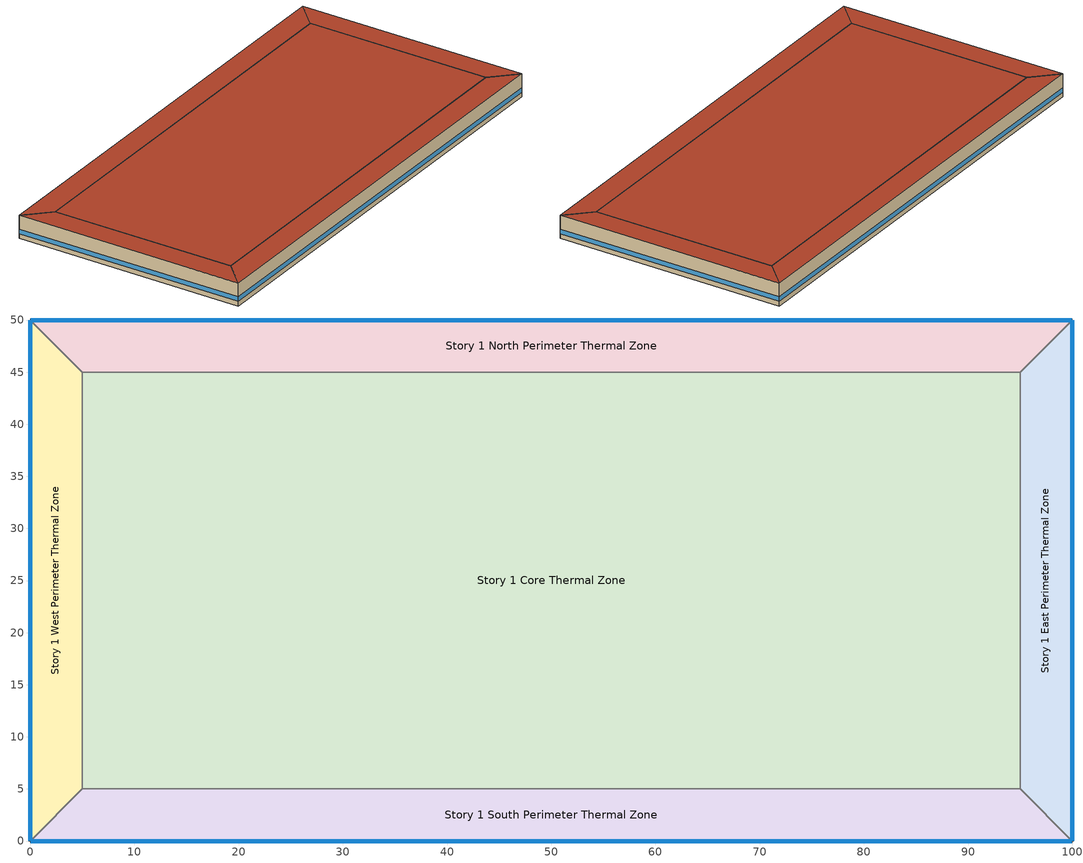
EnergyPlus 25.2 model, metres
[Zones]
Story 1 Core Thermal Zone
 floor ground (Foundation F 0.9W/m*K Perim 0.0m Area 3600.0m2): 5,5 5,45 95,45 95,5 z0
 wall to Story 1 East Perimeter Thermal Zone (Typical Interior Wall): 95,5 95,45 z0:5
 wall to Story 1 North Perimeter Thermal Zone (Typical Interior Wall): 95,45 5,45 z0:5
 wall to Story 1 South Perimeter Thermal Zone (Typical Interior Wall): 5,5 95,5 z0:5
 wall to Story 1 West Perimeter Thermal Zone (Typical Interior Wall): 5,45 5,5 z0:5
 roof outside (Typical IEAD Roof R-31.25): 95,5 95,45 5,45 5,5 z5
Story 1 East Perimeter Thermal Zone
 floor ground (Foundation F 0.9W/m*K Perim 50.0m Area 225.0m2): 100,50 100,0 95,5 95,45 z0
 wall outside (Typical Insulated Exterior Mass Wall R-9.62): 100,0 100,50 z0:5
 wall to Story 1 North Perimeter Thermal Zone (Typical Interior Wall): 100,50 95,45 z0:5
 wall to Story 1 South Perimeter Thermal Zone (Typical Interior Wall): 95,5 100,0 z0:5
 window (U 0.36 SHGC 0.36 Simple Glazing): 100,0.03 100,49.97 z1:2
 roof outside (Typical IEAD Roof R-31.25): 95,45 95,5 100,0 100,50 z5
Story 1 North Perimeter Thermal Zone
 floor ground (Foundation F 0.9W/m*K Perim 100.0m Area 475.0m2): 0,50 100,50 95,45 5,45 z0
 wall outside (Typical Insulated Exterior Mass Wall R-9.62): 100,50 0,50 z0:5
 wall to Story 1 West Perimeter Thermal Zone (Typical Interior Wall): 0,50 5,45 z0:5
 window (U 0.36 SHGC 0.36 Simple Glazing): 99.97,50 0.03,50 z1:2
 roof outside (Typical IEAD Roof R-31.25): 5,45 95,45 100,50 0,50 z5
Story 1 South Perimeter Thermal Zone
 floor ground (Foundation F 0.9W/m*K Perim 100.0m Area 475.0m2): 100,0 0,0 5,5 95,5 z0
 wall outside (Typical Insulated Exterior Mass Wall R-9.62): 0,0 100,0 z0:5
 wall to Story 1 West Perimeter Thermal Zone (Typical Interior Wall): 5,5 0,0 z0:5
 window (U 0.36 SHGC 0.36 Simple Glazing): 0.03,0 99.97,0 z1:2
 roof outside (Typical IEAD Roof R-31.25): 95,5 5,5 0,0 100,0 z5
Story 1 West Perimeter Thermal Zone
 floor ground (Foundation F 0.9W/m*K Perim 50.0m Area 225.0m2): 0,0 0,50 5,45 5,5 z0
 wall outside (Typical Insulated Exterior Mass Wall R-9.62): 0,50 0,0 z0:5
 window (U 0.36 SHGC 0.36 Simple Glazing): 0,49.97 0,0.03 z1:2
 roof outside (Typical IEAD Roof R-31.25): 5,5 5,45 0,50 0,0 z5
[Building]
SuperMarket
[Site:GroundTemperature:FCfactorMethod]
January Ground Temperature {C}=14; February Ground Temperature {C}=7.3; March Ground Temperature {C}=3.3; April Ground Temperature {C}=1.2; May Ground Temperature {C}=-0.2; June Ground Temperature {C}=5.6; July Ground Temperature {C}=10.9; August Ground Temperature {C}=16.1; September Ground Temperature {C}=21.7; October Ground Temperature {C}=25; November Ground Temperature {C}=24.8; December Ground Temperature {C}=19.9
[Material] Thermal Absorptance=0.9
Name | Roughness | Thickness {m} | Conductivity {W/m-K} | Density {kg/m3} | Specific Heat {J/kg-K} | Solar Absorptance | Visible Absorptance
1/2IN Gypsum | Smooth | 0.0127 | 0.16 | 784.9 | 830 | 0.92 | 0.92
1IN Stucco | Smooth | 0.0253 | 0.6918 | 1858 | 837 | 0.7 | 0.92
8IN CONCRETE HW RefBldg | Rough | 0.2032 | 1.311 | 2240 | 836.8 | 0.7 | 0.7
G01 13mm gypsum board | Smooth | 0.0127 | 0.160031 | 800.001 | 1090.73 | 0.7 | 0.5
Metal Roof Surface | Smooth | 0.0008 | 45.28 | 7824 | 500 | 0.7 | 0.7
Roof Membrane | VeryRough | 0.0095 | 0.16 | 1121.29 | 1460 | 0.7 | 0.7
[Material:NoMass] Roughness=Smooth; Thermal Absorptance=0.9; Solar Absorptance=0.7; Visible Absorptance=0.7
Name | Thermal Resistance {m2-K/W}
Typical Insulation R-30.13 | 5.30668
Typical Insulation R-7.23 | 1.27273
[WindowMaterial:SimpleGlazingSystem]
U 0.36 SHGC 0.36 Simple Glazing: U-Factor {W/m2-K}=2.04417; Solar Heat Gain Coefficient=0.36; Visible Transmittance=0.81
[Construction]
Typical IEAD Roof R-31.25: Roof Membrane, Typical Insulation R-30.13, Metal Roof Surface
Typical Insulated Exterior Mass Wall R-9.62: 1IN Stucco, 8IN CONCRETE HW RefBldg, Typical Insulation R-7.23, 1/2IN Gypsum
Typical Interior Wall: G01 13mm gypsum board, G01 13mm gypsum board
U 0.36 SHGC 0.36 Simple Glazing: U 0.36 SHGC 0.36 Simple Glazing
[Construction:FfactorGroundFloor] F-Factor {W/m-K}=0.899982
Name | Area {m2} | PerimeterExposed {m}
Foundation F 0.9W/m*K Perim 0.0m Area 3600.0m2 | 3600 | 0
Foundation F 0.9W/m*K Perim 100.0m Area 475.0m2 | 475 | 100
Foundation F 0.9W/m*K Perim 50.0m Area 225.0m2 | 225 | 50
[Zone] Multiplier=1; Part of Total Floor Area=Yes
Story 1 Core Thermal Zone; Story 1 East Perimeter Thermal Zone; Story 1 North Perimeter Thermal Zone; Story 1 South Perimeter Thermal Zone; Story 1 West Perimeter Thermal Zone
[Space] Space Type=Baseline Model Space Type
Name | Zone
Story 1 Core Space | Story 1 Core Thermal Zone
Story 1 East Perimeter Space | Story 1 East Perimeter Thermal Zone
Story 1 North Perimeter Space | Story 1 North Perimeter Thermal Zone
Story 1 South Perimeter Space | Story 1 South Perimeter Thermal Zone
Story 1 West Perimeter Space | Story 1 West Perimeter Thermal Zone
[SpaceList]
Baseline Model Space Type: Story 1 North Perimeter Space, Story 1 West Perimeter Space, Story 1 East Perimeter Space, Story 1 South Perimeter Space, Story 1 Core Space
[ZoneInfiltration:DesignFlowRate] Design Flow Rate Calculation Method=Flow/ExteriorArea; Flow Rate per Exterior Surface Area {m3/s-m2}=0.000570329; Velocity Term Coefficient=0; Density Basis=Outdoor
Name | Zone or ZoneList or Space or SpaceList | Schedule | Constant Term Coefficient | Temperature Term Coefficient | Velocity Squared Term Coefficient
Story 1 Core Space HVAC Off Infiltration | Story 1 Core Space | Infiltration HVAC Off Schedule | 0 | 0.0112 | 0.0523
Story 1 Core Space HVAC On Infiltration | Story 1 Core Space | Infiltration HVAC On Schedule | -0.0581 | 0.0073 | 0.0436
Story 1 East Perimeter Space HVAC Off Infiltration | Story 1 East Perimeter Space | Infiltration HVAC Off Schedule | 0 | 0.0112 | 0.0523
Story 1 East Perimeter Space HVAC On Infiltration | Story 1 East Perimeter Space | Infiltration HVAC On Schedule | -0.0581 | 0.0073 | 0.0436
Story 1 North Perimeter Space HVAC Off Infiltration | Story 1 North Perimeter Space | Infiltration HVAC Off Schedule | 0 | 0.0112 | 0.0523
Story 1 North Perimeter Space HVAC On Infiltration | Story 1 North Perimeter Space | Infiltration HVAC On Schedule | -0.0581 | 0.0073 | 0.0436
Story 1 South Perimeter Space HVAC Off Infiltration | Story 1 South Perimeter Space | Infiltration HVAC Off Schedule | 0 | 0.0112 | 0.0523
Story 1 South Perimeter Space HVAC On Infiltration | Story 1 South Perimeter Space | Infiltration HVAC On Schedule | -0.0581 | 0.0073 | 0.0436
Story 1 West Perimeter Space HVAC Off Infiltration | Story 1 West Perimeter Space | Infiltration HVAC Off Schedule | 0 | 0.0112 | 0.0523
Story 1 West Perimeter Space HVAC On Infiltration | Story 1 West Perimeter Space | Infiltration HVAC On Schedule | -0.0581 | 0.0073 | 0.0436
[Exterior:Lights]
Name | Schedule | Design Level {W} | Control Option
Building Facades 0.15 W/ft^2 | Schedule Ruleset 1 | 2421.88 | ScheduleNameOnly
Main Entries 30.0 W/ft | Always On Discrete | 1291.67 | AstronomicalClock
Other Doors 20.0 W/ft | Always On Discrete | 1261.53 | AstronomicalClock
Parking Areas and Drives 0.04 W/ft^2 | Always On Discrete | 3128.01 | AstronomicalClock
[Schedule:Constant]
Name | Hourly Value
Always On Discrete; Infiltration HVAC Off Schedule | 1
Infiltration HVAC On Schedule | 0
[Schedule:Day:Interval]
Schedule Day 1: No, 06:00, 0, 24:00, 1
[Schedule:Week:Daily]
Schedule Ruleset 1 Week Rule - Jan1-Dec31: Schedule Day 1, Schedule Day 1, Schedule Day 1, Schedule Day 1, Schedule Day 1, Schedule Day 1, Schedule Day 1, Schedule Day 1, Schedule Day 1, Schedule Day 1, Schedule Day 1, Schedule Day 1
[Schedule:Year]
Schedule Ruleset 1: Schedule Ruleset 1 Week Rule - Jan1-Dec31, 1, 1, 12, 31
